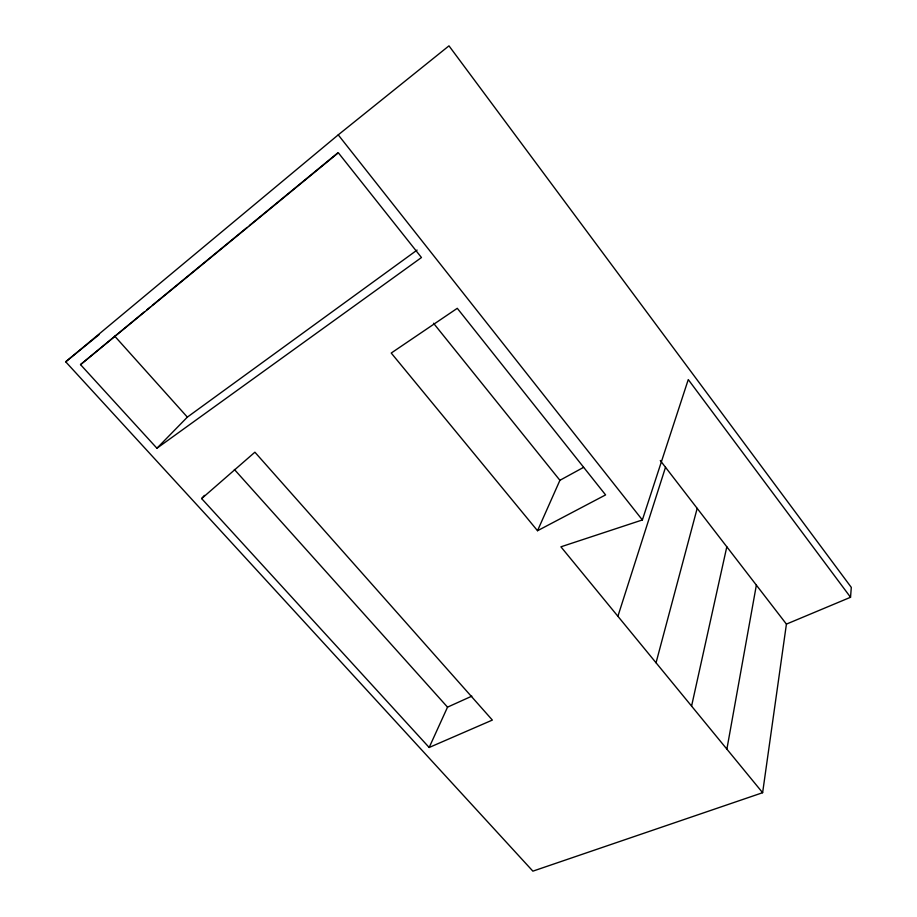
<?xml version="1.0" encoding="UTF-8"?>
<svg xmlns="http://www.w3.org/2000/svg" width="917" height="917" viewBox="0 0 917 917"><rect width="100%" height="100%" fill="white"/><g stroke="black" fill="none" stroke-linecap="round" stroke-linejoin="round"><path stroke-width="1.38" d="M786.419 624.11L850.54 597.276L851.297 587.396L448.975 45.85L338.235 134.868L65.703 361.802L532.88 871.15L762.623 792.701L786.419 624.11L660.286 460.506M726.883 749.132L756.365 585.138M691.578 706.101L726.814 546.796M656.045 662.785L697.184 508.373M617.898 616.281L665.513 467.292M762.623 792.701L560.917 546.819L642.37 519.95L688.266 379.569L850.54 597.276M537.522 530.725L605.587 494.905L457.285 308.307L391.227 353.045L537.522 530.725L559.92 480.302L583.567 467.361M204.445 495.363L201.648 498.596L429.167 747.481L447.53 707.145L471.831 696.152M144.554 311.7L80.524 364.622L156.933 448.241L187.355 417.12L417.097 250.066M201.648 498.596L254.903 452.196L492.36 720.074L429.167 747.481M146.754 309.889L150.067 307.172M152.268 305.35L247.154 227.37M249.367 225.559L337.628 153.013M80.524 364.622L338.339 152.784L421.465 257.539L156.933 448.241M65.703 361.802L98.99 334.739M114.763 336.184L187.355 417.12M234.362 469.458L447.53 707.145M433.535 323.254L559.92 480.302M338.235 134.868L642.37 519.95"/></g></svg>
